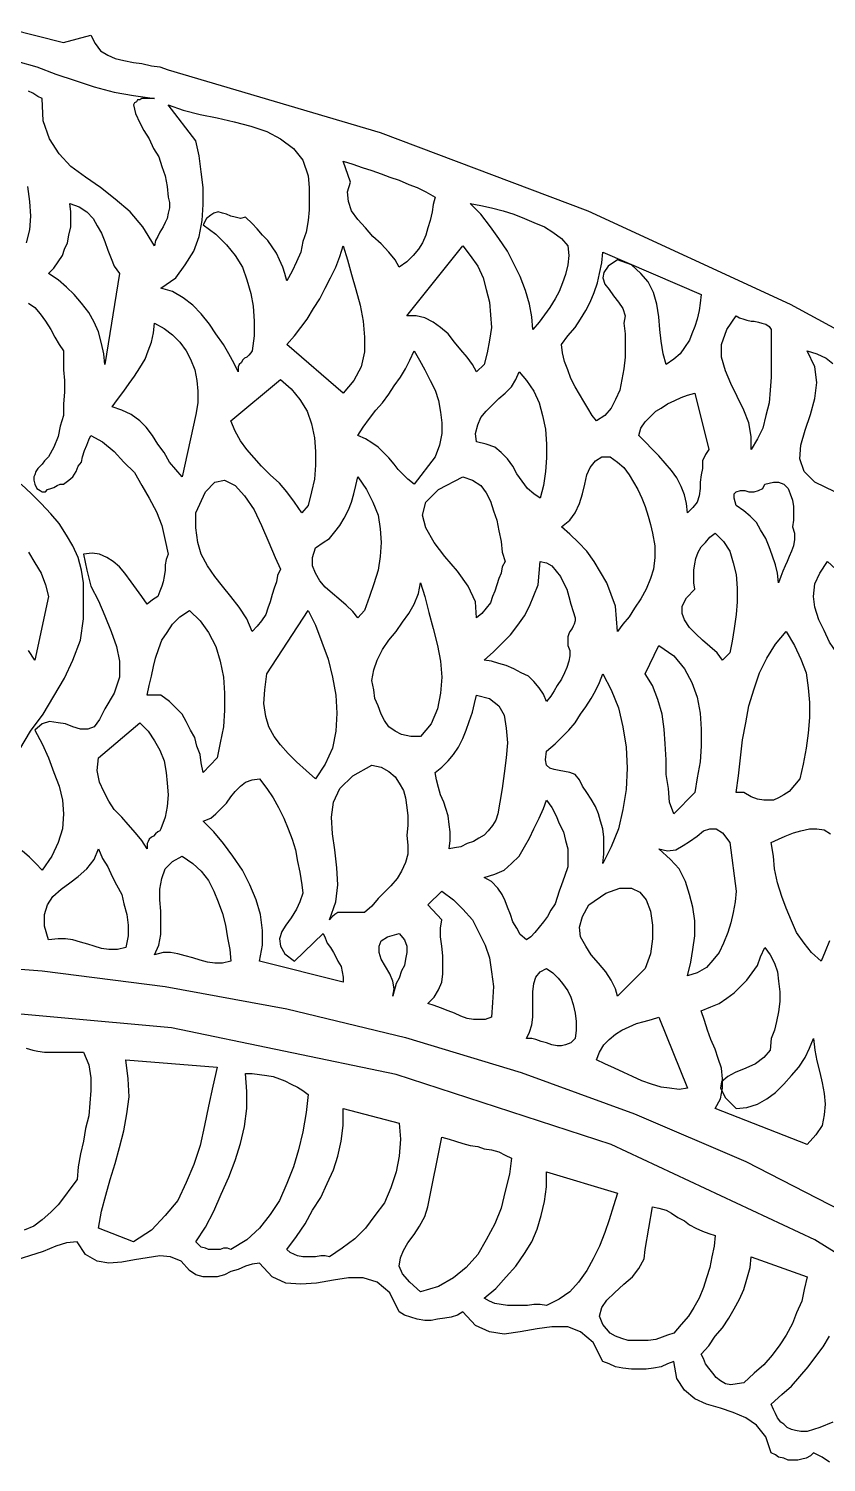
# Model space of a CAD drawing. Extents: x 0.03 to 9.22, y 0.02 to 5.11.
# Drawn here: x 6.861 to 7.614, y 1.507 to 2.86 of the extents above; entities that cross this region are included whole.
import ezdxf

# ---------------------------------------------------------------- set-up
doc = ezdxf.new("R2010")
doc.units = 0
doc.layers.add('1', color=7, linetype='Continuous')

msp = doc.modelspace()

# ---------------------------------------------------------------- linework, layer by layer
for points in [[(6.843, 2.86), (6.894, 2.847), (6.92, 2.854), (6.924, 2.846), (6.929, 2.839), (6.936, 2.835), (6.943, 2.832), (6.951, 2.83), (6.96, 2.828), (6.968, 2.827), (6.977, 2.825), (6.985, 2.824), (6.993, 2.821), (7.193, 2.762), (7.389, 2.688), (7.58, 2.6), (7.766, 2.499)], [(7.617, 1.507), (7.61, 1.512), (7.602, 1.516), (7.599, 1.513), (7.595, 1.511), (7.591, 1.51), (7.587, 1.509), (7.582, 1.509), (7.578, 1.509), (7.574, 1.511), (7.569, 1.512), (7.566, 1.514), (7.562, 1.516), (7.557, 1.531), (7.548, 1.542), (7.538, 1.549), (7.526, 1.554), (7.514, 1.558), (7.501, 1.562), (7.49, 1.567), (7.48, 1.575), (7.473, 1.586), (7.47, 1.602), (7.464, 1.6), (7.458, 1.597), (7.451, 1.596), (7.444, 1.595), (7.437, 1.595), (7.43, 1.595), (7.422, 1.596), (7.415, 1.597), (7.409, 1.6), (7.403, 1.602), (7.394, 1.62), (7.382, 1.63), (7.37, 1.635), (7.355, 1.635), (7.341, 1.633), (7.325, 1.63), (7.31, 1.628), (7.296, 1.63), (7.283, 1.636), (7.271, 1.649), (7.266, 1.646), (7.26, 1.644), (7.254, 1.643), (7.247, 1.642), (7.241, 1.641), (7.235, 1.641), (7.228, 1.642), (7.222, 1.644), (7.216, 1.646), (7.211, 1.649), (7.202, 1.667), (7.19, 1.677), (7.177, 1.681), (7.163, 1.681), (7.149, 1.679), (7.133, 1.676), (7.118, 1.675), (7.104, 1.676), (7.091, 1.682), (7.079, 1.695), (7.072, 1.694), (7.066, 1.692), (7.059, 1.689), (7.052, 1.687), (7.046, 1.684), (7.039, 1.682), (7.033, 1.682), (7.026, 1.682), (7.019, 1.684), (7.013, 1.688), (7.005, 1.697), (6.995, 1.701), (6.985, 1.702), (6.973, 1.7), (6.961, 1.698), (6.949, 1.696), (6.937, 1.695), (6.926, 1.697), (6.915, 1.703), (6.907, 1.715), (6.897, 1.714), (6.887, 1.711), (6.875, 1.706), (6.862, 1.702), (6.85, 1.698)]]:
    msp.add_lwpolyline(points)
at = {"layer": '1'}
for points in [[(6.851, 2.829), (6.869, 2.824), (6.887, 2.817), (6.905, 2.811), (6.923, 2.805), (6.942, 2.8), (6.96, 2.797), (6.98, 2.794)], [(6.98, 2.794), (6.977, 2.794), (6.974, 2.794), (6.971, 2.794), (6.968, 2.794), (6.966, 2.793), (6.964, 2.793), (6.963, 2.791), (6.961, 2.79), (6.96, 2.788), (6.962, 2.78), (6.966, 2.771), (6.97, 2.764), (6.975, 2.756), (6.979, 2.747), (6.984, 2.739), (6.987, 2.73), (6.99, 2.721), (6.992, 2.711), (6.993, 2.701), (6.994, 2.696), (6.994, 2.691), (6.993, 2.686), (6.992, 2.681), (6.99, 2.677), (6.988, 2.673), (6.985, 2.668), (6.983, 2.664), (6.981, 2.66), (6.98, 2.655), (6.969, 2.673), (6.957, 2.687), (6.943, 2.699), (6.929, 2.71), (6.915, 2.72), (6.901, 2.73), (6.89, 2.742), (6.881, 2.756), (6.875, 2.773), (6.874, 2.794), (6.87, 2.796), (6.865, 2.799), (6.861, 2.801)], [(7.125, 2.721), (7.126, 2.71), (7.126, 2.699), (7.126, 2.689), (7.125, 2.679), (7.123, 2.668), (7.12, 2.659), (7.118, 2.649), (7.114, 2.64), (7.11, 2.631), (7.105, 2.622), (7.103, 2.629), (7.101, 2.635), (7.098, 2.642), (7.095, 2.648), (7.091, 2.654), (7.087, 2.66), (7.082, 2.665), (7.077, 2.671), (7.072, 2.676), (7.066, 2.682), (7.061, 2.681), (7.056, 2.682), (7.052, 2.683), (7.048, 2.685), (7.044, 2.686), (7.04, 2.687), (7.036, 2.686), (7.033, 2.684), (7.029, 2.681), (7.026, 2.675), (7.038, 2.666), (7.048, 2.656), (7.056, 2.646), (7.063, 2.635), (7.067, 2.623), (7.071, 2.61), (7.073, 2.598), (7.074, 2.584), (7.074, 2.57), (7.072, 2.556), (7.071, 2.554), (7.069, 2.552), (7.067, 2.55), (7.065, 2.549), (7.063, 2.547), (7.062, 2.545), (7.06, 2.543), (7.059, 2.541), (7.059, 2.539), (7.059, 2.536), (7.055, 2.544), (7.05, 2.553), (7.045, 2.562), (7.038, 2.572), (7.032, 2.581), (7.024, 2.591), (7.016, 2.599), (7.007, 2.606), (6.997, 2.612), (6.986, 2.615), (7, 2.625), (7.009, 2.637), (7.017, 2.65), (7.022, 2.664), (7.025, 2.679), (7.026, 2.694), (7.026, 2.71), (7.024, 2.725), (7.022, 2.74), (7.019, 2.754), (6.993, 2.788), (7.007, 2.783), (7.023, 2.779), (7.039, 2.776), (7.055, 2.772), (7.071, 2.768), (7.086, 2.763), (7.099, 2.756), (7.111, 2.747), (7.12, 2.736), (7.125, 2.721)], [(7.245, 2.701), (7.243, 2.694), (7.242, 2.687), (7.24, 2.679), (7.238, 2.672), (7.236, 2.665), (7.233, 2.658), (7.229, 2.652), (7.224, 2.646), (7.218, 2.64), (7.211, 2.635), (7.207, 2.642), (7.201, 2.649), (7.194, 2.657), (7.186, 2.664), (7.179, 2.672), (7.172, 2.68), (7.166, 2.688), (7.163, 2.697), (7.162, 2.706), (7.165, 2.715), (7.158, 2.735), (7.167, 2.732), (7.176, 2.729), (7.185, 2.726), (7.194, 2.723), (7.202, 2.72), (7.211, 2.717), (7.22, 2.713), (7.228, 2.71), (7.236, 2.706), (7.245, 2.701)], [(6.86, 2.711), (6.862, 2.697), (6.863, 2.683), (6.862, 2.67), (6.859, 2.658)], [(6.947, 2.629), (6.933, 2.543), (6.932, 2.553), (6.93, 2.563), (6.927, 2.574), (6.923, 2.583), (6.918, 2.592), (6.911, 2.601), (6.904, 2.609), (6.897, 2.616), (6.889, 2.623), (6.88, 2.629), (6.885, 2.634), (6.889, 2.64), (6.893, 2.646), (6.895, 2.652), (6.898, 2.658), (6.899, 2.665), (6.901, 2.673), (6.901, 2.68), (6.901, 2.687), (6.9, 2.695), (6.909, 2.692), (6.916, 2.687), (6.922, 2.681), (6.926, 2.674), (6.93, 2.667), (6.933, 2.659), (6.936, 2.651), (6.939, 2.643), (6.942, 2.636), (6.947, 2.629)], [(7.37, 2.655), (7.371, 2.646), (7.37, 2.637), (7.368, 2.628), (7.365, 2.62), (7.362, 2.612), (7.358, 2.605), (7.353, 2.597), (7.348, 2.59), (7.343, 2.583), (7.337, 2.576), (7.336, 2.588), (7.334, 2.6), (7.33, 2.613), (7.325, 2.626), (7.319, 2.638), (7.313, 2.65), (7.305, 2.662), (7.297, 2.673), (7.288, 2.685), (7.278, 2.695), (7.288, 2.693), (7.298, 2.691), (7.309, 2.688), (7.319, 2.685), (7.329, 2.681), (7.338, 2.677), (7.348, 2.673), (7.356, 2.668), (7.364, 2.662), (7.37, 2.655)], [(7.158, 2.516), (7.105, 2.562), (7.112, 2.57), (7.118, 2.578), (7.124, 2.586), (7.13, 2.596), (7.136, 2.605), (7.141, 2.615), (7.146, 2.625), (7.151, 2.635), (7.155, 2.645), (7.158, 2.655), (7.162, 2.642), (7.166, 2.628), (7.17, 2.614), (7.174, 2.599), (7.177, 2.584), (7.178, 2.569), (7.178, 2.555), (7.175, 2.541), (7.168, 2.528), (7.158, 2.516)], [(7.291, 2.543), (7.284, 2.536), (7.28, 2.543), (7.275, 2.55), (7.269, 2.557), (7.263, 2.564), (7.257, 2.572), (7.25, 2.578), (7.243, 2.583), (7.235, 2.587), (7.227, 2.589), (7.218, 2.589), (7.271, 2.655), (7.278, 2.646), (7.285, 2.636), (7.29, 2.625), (7.293, 2.614), (7.296, 2.602), (7.297, 2.59), (7.298, 2.578), (7.296, 2.566), (7.294, 2.554), (7.291, 2.543)], [(7.496, 2.609), (7.495, 2.601), (7.494, 2.594), (7.492, 2.586), (7.49, 2.579), (7.487, 2.572), (7.485, 2.566), (7.48, 2.559), (7.476, 2.553), (7.47, 2.548), (7.463, 2.543), (7.46, 2.553), (7.458, 2.565), (7.457, 2.576), (7.456, 2.588), (7.454, 2.6), (7.451, 2.611), (7.446, 2.621), (7.439, 2.629), (7.43, 2.637), (7.417, 2.642), (7.408, 2.636), (7.404, 2.63), (7.403, 2.625), (7.405, 2.619), (7.409, 2.614), (7.413, 2.608), (7.418, 2.602), (7.422, 2.596), (7.424, 2.589), (7.423, 2.582), (7.424, 2.572), (7.424, 2.561), (7.424, 2.55), (7.423, 2.539), (7.421, 2.529), (7.419, 2.519), (7.415, 2.51), (7.411, 2.502), (7.405, 2.495), (7.397, 2.49), (7.393, 2.495), (7.389, 2.502), (7.385, 2.508), (7.381, 2.515), (7.377, 2.522), (7.373, 2.53), (7.37, 2.538), (7.367, 2.546), (7.365, 2.554), (7.364, 2.562), (7.37, 2.57), (7.377, 2.578), (7.382, 2.586), (7.387, 2.594), (7.391, 2.602), (7.395, 2.611), (7.398, 2.62), (7.4, 2.629), (7.402, 2.639), (7.403, 2.649), (7.496, 2.609)], [(6.861, 2.601), (6.867, 2.597), (6.872, 2.591), (6.877, 2.584), (6.882, 2.576), (6.886, 2.569), (6.89, 2.562), (6.894, 2.556), (6.894, 2.547), (6.894, 2.538), (6.895, 2.528), (6.895, 2.517), (6.894, 2.506), (6.894, 2.495), (6.891, 2.485), (6.889, 2.475), (6.885, 2.465), (6.88, 2.456)], [(7.562, 2.576), (7.562, 2.566), (7.562, 2.555), (7.562, 2.543), (7.562, 2.531), (7.561, 2.519), (7.56, 2.507), (7.557, 2.495), (7.554, 2.483), (7.549, 2.473), (7.543, 2.463), (7.543, 2.475), (7.541, 2.488), (7.536, 2.5), (7.53, 2.513), (7.524, 2.525), (7.519, 2.537), (7.515, 2.55), (7.515, 2.562), (7.52, 2.576), (7.529, 2.589), (7.532, 2.587), (7.536, 2.586), (7.539, 2.585), (7.543, 2.584), (7.546, 2.584), (7.55, 2.583), (7.553, 2.582), (7.557, 2.581), (7.56, 2.579), (7.562, 2.576)], [(7.019, 2.496), (7.006, 2.437), (7, 2.444), (6.994, 2.451), (6.989, 2.46), (6.983, 2.468), (6.978, 2.476), (6.972, 2.484), (6.966, 2.49), (6.958, 2.496), (6.949, 2.5), (6.94, 2.503), (6.945, 2.51), (6.951, 2.518), (6.956, 2.525), (6.961, 2.532), (6.966, 2.54), (6.971, 2.548), (6.974, 2.556), (6.977, 2.564), (6.979, 2.573), (6.98, 2.582), (6.989, 2.577), (6.997, 2.571), (7.004, 2.564), (7.01, 2.556), (7.014, 2.548), (7.018, 2.538), (7.02, 2.528), (7.021, 2.518), (7.021, 2.507), (7.019, 2.496)], [(7.245, 2.456), (7.225, 2.43), (7.219, 2.435), (7.215, 2.439), (7.21, 2.444), (7.206, 2.449), (7.201, 2.455), (7.196, 2.46), (7.191, 2.465), (7.185, 2.469), (7.179, 2.473), (7.172, 2.476), (7.177, 2.484), (7.183, 2.492), (7.189, 2.5), (7.195, 2.507), (7.201, 2.515), (7.206, 2.523), (7.212, 2.531), (7.217, 2.539), (7.221, 2.547), (7.225, 2.556), (7.23, 2.547), (7.235, 2.538), (7.24, 2.528), (7.245, 2.519), (7.248, 2.509), (7.25, 2.498), (7.251, 2.488), (7.251, 2.478), (7.249, 2.467), (7.245, 2.456)], [(7.622, 2.423), (7.603, 2.432), (7.593, 2.442), (7.589, 2.454), (7.59, 2.467), (7.594, 2.481), (7.599, 2.496), (7.603, 2.511), (7.605, 2.526), (7.603, 2.541), (7.596, 2.556), (7.605, 2.553), (7.614, 2.549), (7.62, 2.544)], [(7.344, 2.417), (7.338, 2.421), (7.332, 2.426), (7.327, 2.433), (7.322, 2.44), (7.318, 2.447), (7.313, 2.454), (7.307, 2.46), (7.301, 2.465), (7.293, 2.468), (7.284, 2.47), (7.283, 2.478), (7.285, 2.486), (7.288, 2.493), (7.293, 2.499), (7.299, 2.505), (7.305, 2.511), (7.311, 2.516), (7.317, 2.522), (7.321, 2.529), (7.324, 2.536), (7.331, 2.528), (7.338, 2.518), (7.343, 2.507), (7.346, 2.495), (7.349, 2.482), (7.35, 2.468), (7.35, 2.455), (7.349, 2.442), (7.347, 2.429), (7.344, 2.417)], [(7.125, 2.41), (7.119, 2.403), (7.112, 2.413), (7.105, 2.423), (7.098, 2.431), (7.089, 2.439), (7.081, 2.447), (7.074, 2.455), (7.067, 2.463), (7.061, 2.471), (7.056, 2.48), (7.052, 2.49), (7.099, 2.529), (7.109, 2.52), (7.117, 2.51), (7.124, 2.499), (7.128, 2.487), (7.131, 2.474), (7.132, 2.461), (7.132, 2.448), (7.131, 2.435), (7.128, 2.423), (7.125, 2.41)], [(7.503, 2.463), (7.5, 2.458), (7.497, 2.452), (7.497, 2.445), (7.496, 2.439), (7.495, 2.432), (7.495, 2.426), (7.494, 2.419), (7.492, 2.413), (7.488, 2.408), (7.483, 2.403), (7.482, 2.412), (7.48, 2.42), (7.477, 2.428), (7.473, 2.436), (7.468, 2.443), (7.462, 2.45), (7.456, 2.457), (7.45, 2.463), (7.443, 2.47), (7.437, 2.476), (7.439, 2.483), (7.443, 2.489), (7.448, 2.494), (7.453, 2.499), (7.458, 2.502), (7.464, 2.506), (7.471, 2.509), (7.477, 2.512), (7.483, 2.514), (7.49, 2.516), (7.503, 2.463)], [(6.88, 2.456), (6.878, 2.454), (6.876, 2.452), (6.874, 2.449), (6.872, 2.447), (6.87, 2.445), (6.868, 2.442), (6.867, 2.439), (6.866, 2.437), (6.866, 2.434), (6.867, 2.43), (6.869, 2.426), (6.872, 2.424), (6.874, 2.423), (6.877, 2.423), (6.879, 2.425), (6.882, 2.426), (6.885, 2.427), (6.888, 2.429), (6.891, 2.43), (6.894, 2.43), (6.899, 2.434), (6.903, 2.437), (6.906, 2.442), (6.908, 2.447), (6.911, 2.451), (6.912, 2.456), (6.914, 2.462), (6.916, 2.467), (6.918, 2.472), (6.92, 2.476), (6.931, 2.47), (6.942, 2.461), (6.951, 2.451), (6.961, 2.441), (6.968, 2.429), (6.975, 2.417), (6.982, 2.404), (6.987, 2.391), (6.99, 2.377), (6.993, 2.364), (6.991, 2.359), (6.99, 2.354), (6.99, 2.349), (6.989, 2.343), (6.988, 2.338), (6.987, 2.334), (6.985, 2.329), (6.983, 2.324), (6.978, 2.321), (6.973, 2.317), (6.968, 2.324), (6.963, 2.331), (6.958, 2.338), (6.952, 2.346), (6.947, 2.352), (6.941, 2.357), (6.935, 2.361), (6.928, 2.364), (6.921, 2.365), (6.913, 2.364), (6.916, 2.349), (6.92, 2.334), (6.927, 2.32), (6.933, 2.306), (6.939, 2.291), (6.944, 2.277), (6.947, 2.263), (6.947, 2.248), (6.942, 2.233), (6.933, 2.218), (6.928, 2.208), (6.923, 2.201), (6.917, 2.199), (6.91, 2.199), (6.903, 2.201), (6.896, 2.204), (6.889, 2.205), (6.881, 2.206), (6.874, 2.204), (6.867, 2.198), (6.874, 2.185), (6.88, 2.172), (6.885, 2.158), (6.89, 2.145), (6.893, 2.132), (6.894, 2.119), (6.893, 2.105), (6.889, 2.092), (6.883, 2.079), (6.874, 2.066), (6.868, 2.072), (6.862, 2.078), (6.855, 2.084)], [(7.45, 2.384), (7.452, 2.372), (7.452, 2.361), (7.451, 2.35), (7.448, 2.341), (7.444, 2.331), (7.439, 2.322), (7.433, 2.313), (7.428, 2.305), (7.422, 2.298), (7.417, 2.291), (7.416, 2.303), (7.415, 2.315), (7.411, 2.326), (7.407, 2.337), (7.401, 2.347), (7.395, 2.357), (7.388, 2.367), (7.38, 2.375), (7.372, 2.383), (7.364, 2.39), (7.372, 2.396), (7.377, 2.403), (7.381, 2.412), (7.384, 2.421), (7.386, 2.43), (7.388, 2.439), (7.391, 2.446), (7.396, 2.452), (7.402, 2.456), (7.41, 2.456), (7.417, 2.451), (7.423, 2.446), (7.428, 2.439), (7.432, 2.432), (7.436, 2.425), (7.44, 2.417), (7.443, 2.409), (7.446, 2.4), (7.448, 2.392), (7.45, 2.384)], [(7.178, 2.311), (7.172, 2.304), (7.167, 2.31), (7.161, 2.316), (7.154, 2.322), (7.148, 2.327), (7.141, 2.333), (7.136, 2.339), (7.132, 2.346), (7.129, 2.353), (7.129, 2.361), (7.132, 2.37), (7.139, 2.375), (7.145, 2.379), (7.15, 2.385), (7.155, 2.391), (7.159, 2.398), (7.163, 2.406), (7.166, 2.413), (7.168, 2.421), (7.17, 2.429), (7.172, 2.437), (7.18, 2.425), (7.186, 2.413), (7.191, 2.401), (7.193, 2.388), (7.194, 2.375), (7.193, 2.362), (7.191, 2.349), (7.187, 2.336), (7.183, 2.324), (7.178, 2.311)], [(7.311, 2.357), (7.308, 2.352), (7.307, 2.346), (7.305, 2.341), (7.303, 2.335), (7.301, 2.329), (7.299, 2.324), (7.297, 2.318), (7.293, 2.313), (7.289, 2.308), (7.284, 2.304), (7.283, 2.319), (7.276, 2.334), (7.266, 2.348), (7.254, 2.362), (7.244, 2.375), (7.236, 2.389), (7.233, 2.401), (7.236, 2.413), (7.248, 2.425), (7.271, 2.437), (7.28, 2.434), (7.288, 2.429), (7.293, 2.422), (7.297, 2.414), (7.3, 2.405), (7.303, 2.396), (7.305, 2.386), (7.307, 2.376), (7.308, 2.366), (7.311, 2.357)], [(6.853, 2.18), (6.863, 2.197), (6.875, 2.213), (6.885, 2.23), (6.895, 2.247), (6.903, 2.264), (6.91, 2.283), (6.913, 2.303), (6.913, 2.324), (6.913, 2.337), (6.911, 2.349), (6.908, 2.361), (6.903, 2.372), (6.897, 2.382), (6.89, 2.393), (6.882, 2.402), (6.873, 2.412), (6.864, 2.421), (6.854, 2.43)], [(7.099, 2.35), (7.096, 2.344), (7.095, 2.338), (7.093, 2.332), (7.091, 2.326), (7.089, 2.319), (7.087, 2.313), (7.085, 2.307), (7.081, 2.301), (7.077, 2.296), (7.072, 2.291), (7.067, 2.303), (7.06, 2.314), (7.052, 2.324), (7.044, 2.334), (7.037, 2.343), (7.03, 2.353), (7.024, 2.364), (7.021, 2.375), (7.019, 2.389), (7.019, 2.403), (7.028, 2.423), (7.037, 2.432), (7.046, 2.434), (7.056, 2.429), (7.065, 2.419), (7.074, 2.406), (7.081, 2.391), (7.088, 2.375), (7.094, 2.361), (7.099, 2.35)], [(7.582, 2.39), (7.584, 2.384), (7.584, 2.378), (7.583, 2.372), (7.581, 2.367), (7.579, 2.362), (7.577, 2.357), (7.575, 2.353), (7.573, 2.348), (7.571, 2.343), (7.569, 2.337), (7.568, 2.346), (7.566, 2.354), (7.563, 2.363), (7.56, 2.371), (7.557, 2.379), (7.552, 2.387), (7.548, 2.394), (7.542, 2.4), (7.536, 2.405), (7.529, 2.41), (7.527, 2.417), (7.527, 2.421), (7.529, 2.423), (7.533, 2.424), (7.537, 2.424), (7.541, 2.423), (7.546, 2.423), (7.55, 2.424), (7.554, 2.426), (7.556, 2.43), (7.564, 2.432), (7.569, 2.432), (7.574, 2.43), (7.578, 2.426), (7.58, 2.421), (7.582, 2.415), (7.583, 2.409), (7.583, 2.402), (7.583, 2.396), (7.582, 2.39)], [(7.523, 2.271), (7.516, 2.264), (7.511, 2.271), (7.504, 2.277), (7.497, 2.283), (7.491, 2.289), (7.485, 2.295), (7.48, 2.302), (7.478, 2.308), (7.478, 2.315), (7.482, 2.323), (7.49, 2.331), (7.489, 2.337), (7.489, 2.343), (7.489, 2.349), (7.49, 2.355), (7.491, 2.36), (7.493, 2.366), (7.496, 2.371), (7.5, 2.375), (7.504, 2.38), (7.509, 2.384), (7.517, 2.376), (7.523, 2.367), (7.526, 2.356), (7.529, 2.345), (7.53, 2.332), (7.53, 2.319), (7.529, 2.307), (7.527, 2.294), (7.525, 2.282), (7.523, 2.271)], [(6.861, 2.366), (6.867, 2.356), (6.873, 2.346), (6.877, 2.335), (6.88, 2.324), (6.867, 2.264), (6.861, 2.273)], [(7.377, 2.304), (7.377, 2.301), (7.376, 2.298), (7.375, 2.296), (7.374, 2.294), (7.372, 2.291), (7.371, 2.289), (7.37, 2.286), (7.37, 2.284), (7.37, 2.281), (7.37, 2.278), (7.372, 2.273), (7.372, 2.268), (7.371, 2.263), (7.369, 2.257), (7.367, 2.252), (7.364, 2.246), (7.36, 2.24), (7.357, 2.235), (7.354, 2.23), (7.35, 2.225), (7.347, 2.232), (7.343, 2.238), (7.338, 2.244), (7.333, 2.249), (7.326, 2.252), (7.319, 2.256), (7.312, 2.259), (7.305, 2.261), (7.298, 2.263), (7.291, 2.264), (7.3, 2.272), (7.308, 2.28), (7.316, 2.288), (7.323, 2.297), (7.329, 2.306), (7.334, 2.315), (7.338, 2.325), (7.342, 2.335), (7.343, 2.346), (7.344, 2.357), (7.35, 2.356), (7.355, 2.353), (7.359, 2.348), (7.363, 2.343), (7.366, 2.337), (7.369, 2.331), (7.371, 2.324), (7.373, 2.317), (7.375, 2.31), (7.377, 2.304)], [(7.635, 2.251), (7.63, 2.261), (7.624, 2.271), (7.617, 2.281), (7.612, 2.292), (7.607, 2.302), (7.603, 2.314), (7.602, 2.324), (7.603, 2.336), (7.608, 2.346), (7.615, 2.357), (7.623, 2.35), (7.629, 2.341), (7.634, 2.331), (7.638, 2.321), (7.64, 2.31), (7.641, 2.298), (7.642, 2.286), (7.641, 2.274), (7.639, 2.262), (7.635, 2.251)], [(7.231, 2.192), (7.222, 2.192), (7.213, 2.194), (7.207, 2.197), (7.201, 2.201), (7.197, 2.207), (7.194, 2.213), (7.191, 2.221), (7.188, 2.228), (7.187, 2.236), (7.185, 2.245), (7.187, 2.255), (7.19, 2.264), (7.195, 2.274), (7.201, 2.283), (7.208, 2.291), (7.214, 2.3), (7.22, 2.308), (7.225, 2.317), (7.229, 2.327), (7.231, 2.337), (7.235, 2.324), (7.239, 2.309), (7.243, 2.294), (7.247, 2.278), (7.25, 2.263), (7.251, 2.248), (7.25, 2.233), (7.247, 2.218), (7.241, 2.204), (7.231, 2.192)], [(7.039, 2.172), (7.026, 2.158), (7.024, 2.167), (7.023, 2.175), (7.02, 2.183), (7.018, 2.191), (7.014, 2.198), (7.01, 2.206), (7.006, 2.213), (7, 2.219), (6.994, 2.225), (6.986, 2.231), (6.973, 2.231), (6.975, 2.24), (6.977, 2.249), (6.979, 2.258), (6.981, 2.266), (6.984, 2.275), (6.987, 2.283), (6.992, 2.29), (6.997, 2.298), (7.004, 2.305), (7.013, 2.311), (7.023, 2.301), (7.031, 2.29), (7.038, 2.277), (7.042, 2.263), (7.045, 2.248), (7.046, 2.233), (7.046, 2.217), (7.045, 2.201), (7.042, 2.186), (7.039, 2.172)], [(7.132, 2.152), (7.123, 2.16), (7.114, 2.168), (7.106, 2.176), (7.099, 2.184), (7.093, 2.192), (7.088, 2.201), (7.085, 2.211), (7.083, 2.223), (7.084, 2.236), (7.086, 2.251), (7.125, 2.311), (7.132, 2.297), (7.138, 2.281), (7.144, 2.265), (7.148, 2.248), (7.151, 2.231), (7.152, 2.214), (7.151, 2.197), (7.148, 2.181), (7.141, 2.166), (7.132, 2.152)], [(7.589, 2.152), (7.584, 2.146), (7.579, 2.14), (7.574, 2.137), (7.569, 2.134), (7.564, 2.132), (7.56, 2.132), (7.555, 2.132), (7.549, 2.133), (7.543, 2.135), (7.536, 2.139), (7.529, 2.139), (7.531, 2.155), (7.533, 2.172), (7.535, 2.189), (7.538, 2.205), (7.541, 2.221), (7.546, 2.237), (7.551, 2.252), (7.558, 2.266), (7.566, 2.279), (7.576, 2.291), (7.584, 2.278), (7.59, 2.265), (7.595, 2.252), (7.597, 2.238), (7.598, 2.224), (7.598, 2.21), (7.597, 2.195), (7.595, 2.181), (7.592, 2.166), (7.589, 2.152)], [(7.49, 2.139), (7.47, 2.119), (7.466, 2.13), (7.465, 2.143), (7.463, 2.156), (7.463, 2.17), (7.462, 2.185), (7.461, 2.199), (7.459, 2.213), (7.455, 2.227), (7.45, 2.24), (7.443, 2.251), (7.456, 2.278), (7.47, 2.268), (7.48, 2.256), (7.487, 2.243), (7.492, 2.229), (7.495, 2.214), (7.496, 2.199), (7.496, 2.183), (7.495, 2.168), (7.492, 2.153), (7.49, 2.139)], [(7.403, 2.072), (7.404, 2.081), (7.404, 2.089), (7.404, 2.097), (7.403, 2.105), (7.401, 2.112), (7.399, 2.119), (7.396, 2.126), (7.392, 2.133), (7.388, 2.139), (7.384, 2.145), (7.381, 2.151), (7.377, 2.156), (7.372, 2.158), (7.367, 2.159), (7.362, 2.16), (7.357, 2.161), (7.353, 2.162), (7.35, 2.165), (7.349, 2.17), (7.35, 2.178), (7.358, 2.185), (7.365, 2.192), (7.371, 2.198), (7.377, 2.205), (7.382, 2.213), (7.387, 2.22), (7.392, 2.228), (7.396, 2.235), (7.4, 2.243), (7.403, 2.251), (7.411, 2.236), (7.418, 2.219), (7.422, 2.201), (7.425, 2.182), (7.426, 2.162), (7.425, 2.142), (7.422, 2.123), (7.418, 2.105), (7.411, 2.088), (7.403, 2.072)], [(7.304, 2.119), (7.302, 2.113), (7.299, 2.108), (7.295, 2.103), (7.291, 2.099), (7.286, 2.096), (7.281, 2.093), (7.275, 2.091), (7.269, 2.088), (7.263, 2.087), (7.258, 2.086), (7.259, 2.094), (7.259, 2.102), (7.258, 2.109), (7.257, 2.117), (7.255, 2.124), (7.253, 2.13), (7.25, 2.137), (7.248, 2.144), (7.246, 2.151), (7.245, 2.158), (7.251, 2.163), (7.257, 2.169), (7.262, 2.175), (7.267, 2.182), (7.271, 2.19), (7.274, 2.198), (7.277, 2.206), (7.28, 2.215), (7.282, 2.223), (7.284, 2.231), (7.296, 2.228), (7.305, 2.221), (7.31, 2.212), (7.312, 2.2), (7.313, 2.186), (7.312, 2.172), (7.31, 2.157), (7.308, 2.143), (7.306, 2.13), (7.304, 2.119)], [(6.986, 2.105), (6.985, 2.103), (6.983, 2.102), (6.981, 2.1), (6.979, 2.098), (6.977, 2.097), (6.975, 2.095), (6.974, 2.093), (6.973, 2.091), (6.973, 2.088), (6.973, 2.086), (6.968, 2.094), (6.962, 2.101), (6.955, 2.109), (6.949, 2.116), (6.942, 2.123), (6.937, 2.131), (6.932, 2.14), (6.928, 2.149), (6.926, 2.16), (6.927, 2.172), (6.966, 2.205), (6.974, 2.197), (6.98, 2.188), (6.985, 2.179), (6.989, 2.169), (6.991, 2.158), (6.992, 2.148), (6.993, 2.137), (6.992, 2.126), (6.99, 2.116), (6.986, 2.105)], [(7.218, 2.099), (7.219, 2.089), (7.219, 2.081), (7.217, 2.073), (7.213, 2.065), (7.209, 2.058), (7.203, 2.051), (7.197, 2.045), (7.191, 2.039), (7.185, 2.032), (7.178, 2.026), (7.175, 2.026), (7.171, 2.026), (7.168, 2.026), (7.164, 2.026), (7.16, 2.026), (7.157, 2.026), (7.153, 2.026), (7.15, 2.024), (7.148, 2.022), (7.145, 2.019), (7.151, 2.036), (7.153, 2.052), (7.152, 2.068), (7.15, 2.085), (7.148, 2.1), (7.147, 2.116), (7.149, 2.13), (7.155, 2.143), (7.167, 2.155), (7.185, 2.165), (7.194, 2.163), (7.201, 2.159), (7.207, 2.154), (7.211, 2.148), (7.215, 2.141), (7.217, 2.134), (7.218, 2.125), (7.219, 2.117), (7.219, 2.108), (7.218, 2.099)], [(7.119, 2.052), (7.12, 2.044), (7.117, 2.036), (7.114, 2.029), (7.109, 2.021), (7.104, 2.014), (7.1, 2.008), (7.098, 2.001), (7.099, 1.994), (7.103, 1.987), (7.112, 1.98), (7.139, 2.006), (7.141, 2.002), (7.143, 1.997), (7.146, 1.993), (7.149, 1.988), (7.151, 1.984), (7.153, 1.98), (7.156, 1.975), (7.157, 1.97), (7.158, 1.965), (7.158, 1.96), (7.079, 1.98), (7.082, 1.995), (7.082, 2.009), (7.08, 2.024), (7.076, 2.038), (7.07, 2.052), (7.063, 2.066), (7.054, 2.079), (7.045, 2.091), (7.036, 2.102), (7.026, 2.112), (7.033, 2.115), (7.038, 2.119), (7.043, 2.124), (7.048, 2.129), (7.052, 2.135), (7.056, 2.14), (7.061, 2.145), (7.066, 2.149), (7.072, 2.151), (7.079, 2.152), (7.086, 2.143), (7.092, 2.134), (7.097, 2.125), (7.102, 2.115), (7.106, 2.105), (7.11, 2.095), (7.113, 2.085), (7.115, 2.074), (7.117, 2.064), (7.119, 2.052)], [(7.364, 2.052), (7.362, 2.046), (7.36, 2.04), (7.358, 2.034), (7.354, 2.028), (7.351, 2.022), (7.347, 2.017), (7.343, 2.012), (7.339, 2.007), (7.335, 2.003), (7.331, 2), (7.325, 2.005), (7.322, 2.011), (7.318, 2.017), (7.316, 2.024), (7.313, 2.031), (7.311, 2.037), (7.308, 2.043), (7.304, 2.049), (7.298, 2.055), (7.291, 2.059), (7.301, 2.062), (7.31, 2.066), (7.317, 2.072), (7.324, 2.079), (7.329, 2.088), (7.334, 2.096), (7.338, 2.105), (7.343, 2.115), (7.347, 2.124), (7.35, 2.132), (7.355, 2.125), (7.359, 2.117), (7.362, 2.11), (7.366, 2.102), (7.368, 2.094), (7.37, 2.086), (7.37, 2.077), (7.37, 2.069), (7.367, 2.06), (7.364, 2.052)], [(7.529, 2.046), (7.528, 2.036), (7.526, 2.026), (7.524, 2.016), (7.521, 2.007), (7.517, 1.997), (7.513, 1.988), (7.507, 1.981), (7.501, 1.974), (7.492, 1.969), (7.483, 1.966), (7.486, 1.979), (7.488, 1.991), (7.49, 2.004), (7.49, 2.018), (7.488, 2.031), (7.485, 2.043), (7.481, 2.055), (7.475, 2.067), (7.467, 2.076), (7.456, 2.086), (7.464, 2.084), (7.472, 2.085), (7.479, 2.089), (7.485, 2.093), (7.492, 2.098), (7.498, 2.103), (7.504, 2.105), (7.51, 2.105), (7.516, 2.101), (7.523, 2.092), (7.529, 2.046)], [(7.617, 1.999), (7.613, 1.989), (7.609, 1.98), (7.6, 1.988), (7.593, 1.997), (7.586, 2.007), (7.581, 2.018), (7.576, 2.03), (7.572, 2.041), (7.568, 2.054), (7.565, 2.067), (7.564, 2.079), (7.562, 2.092), (7.569, 2.095), (7.575, 2.098), (7.583, 2.101), (7.59, 2.103), (7.598, 2.105), (7.605, 2.105), (7.612, 2.104), (7.618, 2.1)], [(6.953, 1.993), (6.945, 1.991), (6.937, 1.991), (6.93, 1.992), (6.923, 1.994), (6.917, 1.996), (6.91, 1.998), (6.903, 2), (6.896, 2.001), (6.889, 2.001), (6.88, 2), (6.876, 2.013), (6.876, 2.024), (6.879, 2.033), (6.884, 2.041), (6.892, 2.048), (6.9, 2.054), (6.908, 2.06), (6.916, 2.067), (6.923, 2.076), (6.927, 2.086), (6.931, 2.077), (6.936, 2.069), (6.94, 2.06), (6.944, 2.052), (6.949, 2.043), (6.951, 2.034), (6.954, 2.024), (6.955, 2.014), (6.955, 2.004), (6.953, 1.993)], [(7.052, 1.98), (7.044, 1.978), (7.037, 1.978), (7.03, 1.979), (7.023, 1.981), (7.016, 1.983), (7.009, 1.985), (7.002, 1.987), (6.995, 1.988), (6.988, 1.988), (6.98, 1.986), (6.984, 1.995), (6.986, 2.005), (6.986, 2.016), (6.986, 2.027), (6.985, 2.038), (6.985, 2.048), (6.987, 2.058), (6.99, 2.067), (6.997, 2.074), (7.006, 2.079), (7.016, 2.072), (7.024, 2.065), (7.031, 2.056), (7.036, 2.046), (7.04, 2.036), (7.044, 2.025), (7.047, 2.014), (7.049, 2.002), (7.051, 1.991), (7.052, 1.98)], [(7.298, 1.927), (7.292, 1.925), (7.287, 1.925), (7.281, 1.925), (7.275, 1.926), (7.269, 1.928), (7.263, 1.931), (7.257, 1.933), (7.25, 1.936), (7.244, 1.938), (7.238, 1.94), (7.244, 1.946), (7.248, 1.953), (7.251, 1.96), (7.252, 1.968), (7.252, 1.976), (7.252, 1.985), (7.251, 1.994), (7.25, 2.003), (7.25, 2.011), (7.251, 2.019), (7.238, 2.033), (7.251, 2.046), (7.262, 2.038), (7.271, 2.029), (7.28, 2.019), (7.286, 2.007), (7.292, 1.995), (7.296, 1.983), (7.298, 1.97), (7.3, 1.956), (7.299, 1.941), (7.298, 1.927)], [(7.443, 1.973), (7.417, 1.947), (7.415, 1.954), (7.411, 1.962), (7.406, 1.97), (7.399, 1.978), (7.392, 1.986), (7.387, 1.994), (7.382, 2.003), (7.381, 2.012), (7.384, 2.022), (7.39, 2.033), (7.406, 2.044), (7.419, 2.049), (7.43, 2.049), (7.438, 2.045), (7.444, 2.038), (7.448, 2.027), (7.45, 2.014), (7.45, 2.001), (7.448, 1.987), (7.443, 1.973)], [(7.205, 1.947), (7.206, 1.954), (7.205, 1.961), (7.202, 1.968), (7.198, 1.975), (7.194, 1.982), (7.192, 1.988), (7.192, 1.994), (7.194, 1.999), (7.2, 2.003), (7.211, 2.006), (7.216, 2), (7.218, 1.994), (7.218, 1.988), (7.217, 1.982), (7.216, 1.976), (7.213, 1.971), (7.211, 1.964), (7.208, 1.959), (7.206, 1.952), (7.205, 1.947)], [(7.562, 1.907), (7.561, 1.896), (7.555, 1.889), (7.547, 1.883), (7.538, 1.879), (7.528, 1.875), (7.521, 1.871), (7.515, 1.866), (7.514, 1.86), (7.519, 1.851), (7.529, 1.841), (7.539, 1.842), (7.549, 1.845), (7.558, 1.85), (7.566, 1.856), (7.574, 1.864), (7.581, 1.872), (7.588, 1.88), (7.594, 1.889), (7.598, 1.898), (7.602, 1.907), (7.603, 1.896), (7.605, 1.886), (7.608, 1.875), (7.61, 1.865), (7.612, 1.855), (7.613, 1.845), (7.612, 1.835), (7.61, 1.825), (7.604, 1.816), (7.596, 1.807), (7.509, 1.841), (7.514, 1.85), (7.516, 1.86), (7.516, 1.869), (7.515, 1.879), (7.512, 1.888), (7.509, 1.897), (7.505, 1.906), (7.502, 1.915), (7.499, 1.924), (7.496, 1.933), (7.505, 1.937), (7.513, 1.94), (7.52, 1.945), (7.527, 1.95), (7.533, 1.956), (7.539, 1.962), (7.544, 1.969), (7.549, 1.976), (7.552, 1.984), (7.556, 1.993), (7.561, 1.986), (7.565, 1.978), (7.568, 1.97), (7.569, 1.961), (7.57, 1.951), (7.57, 1.942), (7.569, 1.932), (7.567, 1.923), (7.565, 1.915), (7.562, 1.907)], [(6.754, 1.98), (6.874, 1.971), (6.99, 1.956), (7.105, 1.935), (7.217, 1.908), (7.326, 1.875), (7.433, 1.836), (7.538, 1.791), (7.639, 1.739)], [(7.377, 1.907), (7.373, 1.903), (7.368, 1.901), (7.364, 1.9), (7.36, 1.9), (7.355, 1.901), (7.35, 1.903), (7.345, 1.904), (7.34, 1.906), (7.336, 1.907), (7.331, 1.907), (7.334, 1.913), (7.336, 1.92), (7.337, 1.927), (7.337, 1.935), (7.337, 1.944), (7.337, 1.951), (7.338, 1.959), (7.34, 1.965), (7.344, 1.97), (7.35, 1.973), (7.356, 1.969), (7.361, 1.964), (7.365, 1.959), (7.37, 1.952), (7.373, 1.946), (7.375, 1.939), (7.377, 1.931), (7.378, 1.923), (7.378, 1.915), (7.377, 1.907)], [(7.785, 1.604), (7.603, 1.717), (7.411, 1.807), (7.208, 1.873), (6.996, 1.917), (6.777, 1.937), (6.553, 1.934), (6.324, 1.907), (6.218, 1.887), (6.114, 1.862)], [(7.483, 1.86), (7.475, 1.859), (7.466, 1.86), (7.458, 1.861), (7.449, 1.864), (7.44, 1.867), (7.431, 1.871), (7.423, 1.875), (7.414, 1.879), (7.405, 1.883), (7.397, 1.887), (7.4, 1.894), (7.404, 1.901), (7.409, 1.906), (7.415, 1.911), (7.421, 1.915), (7.428, 1.918), (7.435, 1.921), (7.442, 1.923), (7.449, 1.925), (7.456, 1.927), (7.483, 1.86)], [(6.859, 1.898), (6.865, 1.896), (6.87, 1.895), (6.876, 1.894), (6.882, 1.894), (6.889, 1.894), (6.895, 1.894), (6.901, 1.894), (6.907, 1.894), (6.913, 1.894)], [(6.913, 1.894), (6.918, 1.882), (6.92, 1.87), (6.92, 1.858), (6.919, 1.846), (6.918, 1.834), (6.915, 1.822), (6.913, 1.81), (6.91, 1.798), (6.908, 1.786), (6.907, 1.774), (6.901, 1.766), (6.895, 1.758), (6.889, 1.75), (6.882, 1.743), (6.874, 1.736), (6.866, 1.73), (6.857, 1.726)], [(7.039, 1.88), (7.035, 1.862), (7.031, 1.843), (7.027, 1.825), (7.023, 1.806), (7.017, 1.788), (7.01, 1.771), (7.002, 1.754), (6.99, 1.74), (6.977, 1.726), (6.96, 1.715), (6.927, 1.728), (6.93, 1.744), (6.934, 1.759), (6.938, 1.774), (6.943, 1.789), (6.947, 1.804), (6.951, 1.82), (6.954, 1.836), (6.956, 1.852), (6.955, 1.869), (6.953, 1.887), (7.039, 1.88)], [(7.125, 1.854), (7.123, 1.837), (7.12, 1.819), (7.116, 1.802), (7.111, 1.786), (7.105, 1.77), (7.098, 1.754), (7.089, 1.741), (7.079, 1.728), (7.067, 1.717), (7.052, 1.708), (7.049, 1.709), (7.045, 1.709), (7.042, 1.708), (7.038, 1.708), (7.034, 1.708), (7.031, 1.708), (7.028, 1.709), (7.024, 1.71), (7.022, 1.712), (7.019, 1.715), (7.028, 1.729), (7.036, 1.744), (7.043, 1.76), (7.05, 1.776), (7.056, 1.792), (7.061, 1.808), (7.065, 1.824), (7.067, 1.841), (7.067, 1.857), (7.066, 1.874), (7.072, 1.874), (7.079, 1.873), (7.086, 1.872), (7.092, 1.871), (7.098, 1.869), (7.103, 1.867), (7.109, 1.864), (7.115, 1.861), (7.12, 1.858), (7.125, 1.854)], [(7.211, 1.827), (7.212, 1.812), (7.211, 1.796), (7.208, 1.781), (7.203, 1.766), (7.197, 1.752), (7.188, 1.74), (7.179, 1.728), (7.169, 1.718), (7.157, 1.709), (7.145, 1.701), (7.141, 1.702), (7.137, 1.702), (7.132, 1.701), (7.128, 1.701), (7.124, 1.701), (7.12, 1.701), (7.115, 1.702), (7.112, 1.703), (7.108, 1.705), (7.105, 1.708), (7.114, 1.72), (7.122, 1.732), (7.129, 1.745), (7.137, 1.757), (7.143, 1.77), (7.149, 1.783), (7.153, 1.796), (7.156, 1.81), (7.158, 1.825), (7.158, 1.841), (7.211, 1.827)], [(7.317, 1.794), (7.315, 1.779), (7.311, 1.763), (7.307, 1.747), (7.301, 1.732), (7.293, 1.717), (7.285, 1.703), (7.274, 1.691), (7.262, 1.681), (7.248, 1.673), (7.231, 1.668), (7.221, 1.677), (7.214, 1.685), (7.211, 1.692), (7.212, 1.7), (7.215, 1.707), (7.219, 1.714), (7.225, 1.722), (7.23, 1.73), (7.235, 1.739), (7.238, 1.748), (7.251, 1.814), (7.258, 1.812), (7.264, 1.81), (7.271, 1.808), (7.278, 1.806), (7.285, 1.805), (7.291, 1.803), (7.298, 1.802), (7.305, 1.8), (7.311, 1.797), (7.317, 1.794)], [(7.417, 1.761), (7.413, 1.749), (7.409, 1.736), (7.405, 1.724), (7.4, 1.711), (7.394, 1.699), (7.388, 1.688), (7.38, 1.677), (7.372, 1.668), (7.362, 1.661), (7.35, 1.655), (7.344, 1.656), (7.338, 1.656), (7.332, 1.655), (7.326, 1.655), (7.319, 1.655), (7.313, 1.655), (7.307, 1.656), (7.301, 1.657), (7.296, 1.659), (7.291, 1.662), (7.302, 1.671), (7.312, 1.682), (7.321, 1.692), (7.329, 1.704), (7.336, 1.715), (7.341, 1.727), (7.345, 1.74), (7.348, 1.753), (7.35, 1.767), (7.35, 1.781), (7.417, 1.761)], [(7.509, 1.721), (7.508, 1.711), (7.506, 1.701), (7.504, 1.691), (7.501, 1.681), (7.498, 1.672), (7.494, 1.662), (7.489, 1.653), (7.484, 1.645), (7.477, 1.637), (7.47, 1.629), (7.464, 1.627), (7.459, 1.625), (7.453, 1.623), (7.446, 1.622), (7.44, 1.622), (7.433, 1.622), (7.427, 1.622), (7.421, 1.624), (7.415, 1.626), (7.41, 1.629), (7.403, 1.637), (7.4, 1.645), (7.402, 1.653), (7.407, 1.66), (7.414, 1.667), (7.423, 1.675), (7.431, 1.682), (7.437, 1.69), (7.442, 1.699), (7.443, 1.708), (7.45, 1.748), (7.456, 1.747), (7.463, 1.745), (7.468, 1.742), (7.474, 1.738), (7.48, 1.735), (7.485, 1.731), (7.491, 1.728), (7.497, 1.725), (7.503, 1.723), (7.509, 1.721)], [(7.596, 1.682), (7.593, 1.67), (7.591, 1.659), (7.586, 1.648), (7.582, 1.638), (7.576, 1.627), (7.57, 1.618), (7.563, 1.608), (7.555, 1.599), (7.546, 1.591), (7.536, 1.582), (7.53, 1.581), (7.524, 1.58), (7.519, 1.581), (7.514, 1.584), (7.51, 1.587), (7.507, 1.591), (7.503, 1.596), (7.5, 1.6), (7.498, 1.605), (7.496, 1.609), (7.503, 1.617), (7.509, 1.626), (7.516, 1.634), (7.522, 1.643), (7.527, 1.652), (7.532, 1.661), (7.536, 1.67), (7.539, 1.68), (7.542, 1.691), (7.543, 1.701), (7.596, 1.682)], [(7.62, 1.545), (7.608, 1.54), (7.596, 1.536), (7.59, 1.536), (7.585, 1.537), (7.581, 1.538), (7.577, 1.54), (7.574, 1.543), (7.571, 1.545), (7.568, 1.549), (7.566, 1.553), (7.564, 1.557), (7.562, 1.562), (7.572, 1.571), (7.581, 1.579), (7.589, 1.588), (7.597, 1.597), (7.604, 1.607), (7.611, 1.616), (7.617, 1.626)]]:
    msp.add_lwpolyline(points, dxfattribs=at)

doc.saveas('drawing.dxf')
